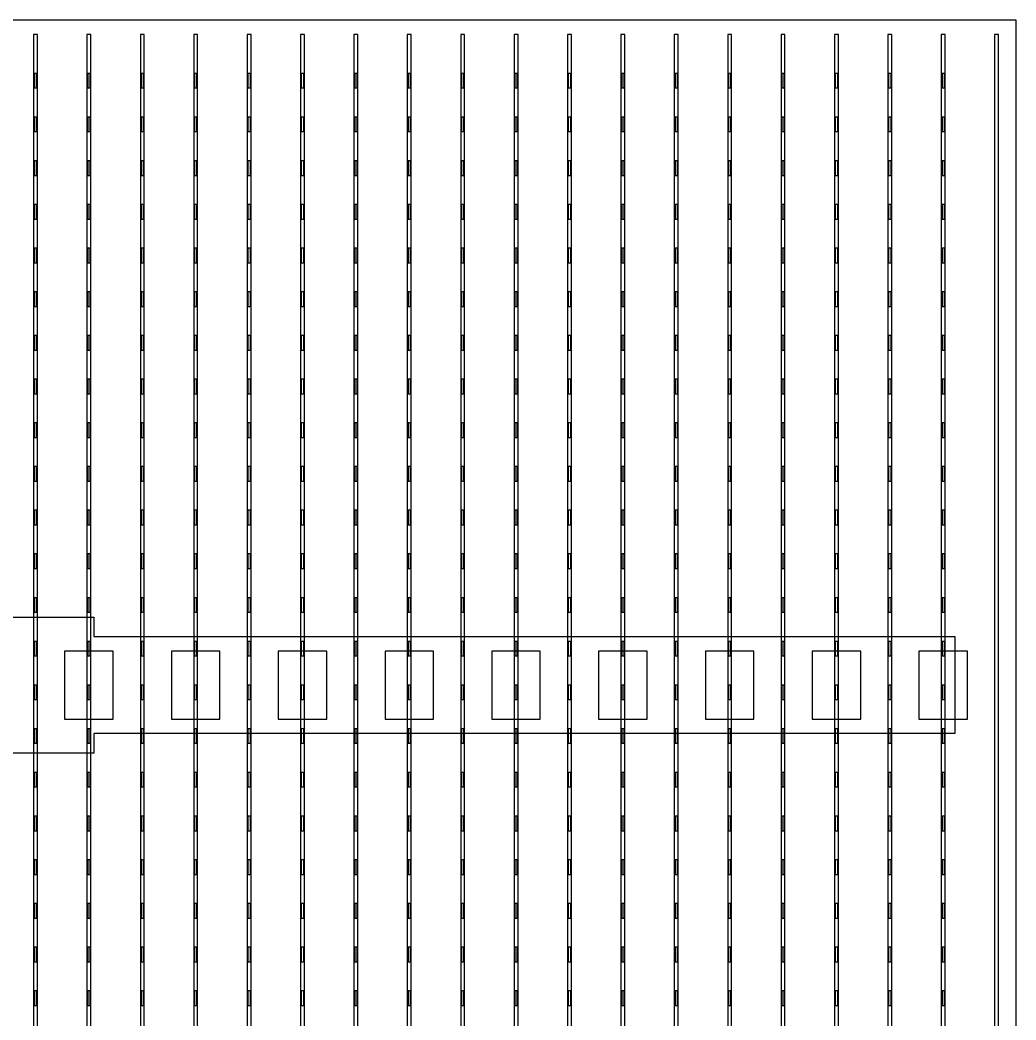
# Model space of a CAD drawing. Header units: millimetres. Extents: x -18 to 142, y -7 to 153.
# Drawn here: x 72.46 to 82.72, y 93.35 to 103.65 of the extents above; entities that cross this region are included whole.
import ezdxf

# ---------------------------------------------------------------- set-up
doc = ezdxf.new("R2010")
doc.units = ezdxf.units.MM
for name, color, linetype in [('BUSBARS', 3, 'Continuous'), ('CONTACT_PADS', 2, 'Continuous'), ('FINGERS', 1, 'Continuous'), ('INSULATION', 2, 'Continuous')]:
    doc.layers.add(name, color=color, linetype=linetype)

msp = doc.modelspace()

# ---------------------------------------------------------------- linework, layer by layer
at = {"layer": 'BUSBARS'}
msp.add_lwpolyline([(82.09, 97.3), (82.09, 96.3), (73.22, 96.3), (73.22, 96.1), (72.02, 96.1), (72.02, 96.3), (63.15, 96.3), (63.15, 97.3), (72.02, 97.3), (72.02, 97.5), (73.22, 97.5), (73.22, 97.3), (82.09, 97.3)], close=True, dxfattribs=at)
at = {"layer": 'CONTACT_PADS'}
for points in [[(72.633, 102.95), (72.633, 103.1), (72.608, 103.1), (72.608, 102.95), (72.633, 102.95)], [(73.183, 102.95), (73.183, 103.1), (73.158, 103.1), (73.158, 102.95), (73.183, 102.95)], [(73.733, 102.95), (73.733, 103.1), (73.708, 103.1), (73.708, 102.95), (73.733, 102.95)], [(74.283, 102.95), (74.283, 103.1), (74.258, 103.1), (74.258, 102.95), (74.283, 102.95)], [(74.833, 102.95), (74.833, 103.1), (74.808, 103.1), (74.808, 102.95), (74.833, 102.95)], [(75.383, 102.95), (75.383, 103.1), (75.358, 103.1), (75.358, 102.95), (75.383, 102.95)], [(75.933, 102.95), (75.933, 103.1), (75.908, 103.1), (75.908, 102.95), (75.933, 102.95)], [(76.483, 102.95), (76.483, 103.1), (76.458, 103.1), (76.458, 102.95), (76.483, 102.95)], [(77.033, 102.95), (77.033, 103.1), (77.008, 103.1), (77.008, 102.95), (77.033, 102.95)], [(77.583, 102.95), (77.583, 103.1), (77.558, 103.1), (77.558, 102.95), (77.583, 102.95)], [(78.133, 102.95), (78.133, 103.1), (78.108, 103.1), (78.108, 102.95), (78.133, 102.95)], [(78.683, 102.95), (78.683, 103.1), (78.658, 103.1), (78.658, 102.95), (78.683, 102.95)], [(79.233, 102.95), (79.233, 103.1), (79.208, 103.1), (79.208, 102.95), (79.233, 102.95)], [(79.783, 102.95), (79.783, 103.1), (79.758, 103.1), (79.758, 102.95), (79.783, 102.95)], [(80.333, 102.95), (80.333, 103.1), (80.308, 103.1), (80.308, 102.95), (80.333, 102.95)], [(80.883, 102.95), (80.883, 103.1), (80.858, 103.1), (80.858, 102.95), (80.883, 102.95)], [(81.433, 102.95), (81.433, 103.1), (81.408, 103.1), (81.408, 102.95), (81.433, 102.95)], [(81.983, 102.95), (81.983, 103.1), (81.958, 103.1), (81.958, 102.95), (81.983, 102.95)], [(72.633, 102.5), (72.633, 102.65), (72.608, 102.65), (72.608, 102.5), (72.633, 102.5)], [(73.183, 102.5), (73.183, 102.65), (73.158, 102.65), (73.158, 102.5), (73.183, 102.5)], [(73.733, 102.5), (73.733, 102.65), (73.708, 102.65), (73.708, 102.5), (73.733, 102.5)], [(74.283, 102.5), (74.283, 102.65), (74.258, 102.65), (74.258, 102.5), (74.283, 102.5)], [(74.833, 102.5), (74.833, 102.65), (74.808, 102.65), (74.808, 102.5), (74.833, 102.5)], [(75.383, 102.5), (75.383, 102.65), (75.358, 102.65), (75.358, 102.5), (75.383, 102.5)], [(75.933, 102.5), (75.933, 102.65), (75.908, 102.65), (75.908, 102.5), (75.933, 102.5)], [(76.483, 102.5), (76.483, 102.65), (76.458, 102.65), (76.458, 102.5), (76.483, 102.5)], [(77.033, 102.5), (77.033, 102.65), (77.008, 102.65), (77.008, 102.5), (77.033, 102.5)], [(77.583, 102.5), (77.583, 102.65), (77.558, 102.65), (77.558, 102.5), (77.583, 102.5)], [(78.133, 102.5), (78.133, 102.65), (78.108, 102.65), (78.108, 102.5), (78.133, 102.5)], [(78.683, 102.5), (78.683, 102.65), (78.658, 102.65), (78.658, 102.5), (78.683, 102.5)], [(79.233, 102.5), (79.233, 102.65), (79.208, 102.65), (79.208, 102.5), (79.233, 102.5)], [(79.783, 102.5), (79.783, 102.65), (79.758, 102.65), (79.758, 102.5), (79.783, 102.5)], [(80.333, 102.5), (80.333, 102.65), (80.308, 102.65), (80.308, 102.5), (80.333, 102.5)], [(80.883, 102.5), (80.883, 102.65), (80.858, 102.65), (80.858, 102.5), (80.883, 102.5)], [(81.433, 102.5), (81.433, 102.65), (81.408, 102.65), (81.408, 102.5), (81.433, 102.5)], [(81.983, 102.5), (81.983, 102.65), (81.958, 102.65), (81.958, 102.5), (81.983, 102.5)], [(72.633, 102.05), (72.633, 102.2), (72.608, 102.2), (72.608, 102.05), (72.633, 102.05)], [(73.183, 102.05), (73.183, 102.2), (73.158, 102.2), (73.158, 102.05), (73.183, 102.05)], [(73.733, 102.05), (73.733, 102.2), (73.708, 102.2), (73.708, 102.05), (73.733, 102.05)], [(74.283, 102.05), (74.283, 102.2), (74.258, 102.2), (74.258, 102.05), (74.283, 102.05)], [(74.833, 102.05), (74.833, 102.2), (74.808, 102.2), (74.808, 102.05), (74.833, 102.05)], [(75.383, 102.05), (75.383, 102.2), (75.358, 102.2), (75.358, 102.05), (75.383, 102.05)], [(75.933, 102.05), (75.933, 102.2), (75.908, 102.2), (75.908, 102.05), (75.933, 102.05)], [(76.483, 102.05), (76.483, 102.2), (76.458, 102.2), (76.458, 102.05), (76.483, 102.05)], [(77.033, 102.05), (77.033, 102.2), (77.008, 102.2), (77.008, 102.05), (77.033, 102.05)], [(77.583, 102.05), (77.583, 102.2), (77.558, 102.2), (77.558, 102.05), (77.583, 102.05)], [(78.133, 102.05), (78.133, 102.2), (78.108, 102.2), (78.108, 102.05), (78.133, 102.05)], [(78.683, 102.05), (78.683, 102.2), (78.658, 102.2), (78.658, 102.05), (78.683, 102.05)], [(79.233, 102.05), (79.233, 102.2), (79.208, 102.2), (79.208, 102.05), (79.233, 102.05)], [(79.783, 102.05), (79.783, 102.2), (79.758, 102.2), (79.758, 102.05), (79.783, 102.05)], [(80.333, 102.05), (80.333, 102.2), (80.308, 102.2), (80.308, 102.05), (80.333, 102.05)], [(80.883, 102.05), (80.883, 102.2), (80.858, 102.2), (80.858, 102.05), (80.883, 102.05)], [(81.433, 102.05), (81.433, 102.2), (81.408, 102.2), (81.408, 102.05), (81.433, 102.05)], [(81.983, 102.05), (81.983, 102.2), (81.958, 102.2), (81.958, 102.05), (81.983, 102.05)], [(72.633, 101.6), (72.633, 101.75), (72.608, 101.75), (72.608, 101.6), (72.633, 101.6)], [(73.183, 101.6), (73.183, 101.75), (73.158, 101.75), (73.158, 101.6), (73.183, 101.6)], [(73.733, 101.6), (73.733, 101.75), (73.708, 101.75), (73.708, 101.6), (73.733, 101.6)], [(74.283, 101.6), (74.283, 101.75), (74.258, 101.75), (74.258, 101.6), (74.283, 101.6)], [(74.833, 101.6), (74.833, 101.75), (74.808, 101.75), (74.808, 101.6), (74.833, 101.6)], [(75.383, 101.6), (75.383, 101.75), (75.358, 101.75), (75.358, 101.6), (75.383, 101.6)], [(75.933, 101.6), (75.933, 101.75), (75.908, 101.75), (75.908, 101.6), (75.933, 101.6)], [(76.483, 101.6), (76.483, 101.75), (76.458, 101.75), (76.458, 101.6), (76.483, 101.6)], [(77.033, 101.6), (77.033, 101.75), (77.008, 101.75), (77.008, 101.6), (77.033, 101.6)], [(77.583, 101.6), (77.583, 101.75), (77.558, 101.75), (77.558, 101.6), (77.583, 101.6)], [(78.133, 101.6), (78.133, 101.75), (78.108, 101.75), (78.108, 101.6), (78.133, 101.6)], [(78.683, 101.6), (78.683, 101.75), (78.658, 101.75), (78.658, 101.6), (78.683, 101.6)], [(79.233, 101.6), (79.233, 101.75), (79.208, 101.75), (79.208, 101.6), (79.233, 101.6)], [(79.783, 101.6), (79.783, 101.75), (79.758, 101.75), (79.758, 101.6), (79.783, 101.6)], [(80.333, 101.6), (80.333, 101.75), (80.308, 101.75), (80.308, 101.6), (80.333, 101.6)], [(80.883, 101.6), (80.883, 101.75), (80.858, 101.75), (80.858, 101.6), (80.883, 101.6)], [(81.433, 101.6), (81.433, 101.75), (81.408, 101.75), (81.408, 101.6), (81.433, 101.6)], [(81.983, 101.6), (81.983, 101.75), (81.958, 101.75), (81.958, 101.6), (81.983, 101.6)], [(72.633, 101.15), (72.633, 101.3), (72.608, 101.3), (72.608, 101.15), (72.633, 101.15)], [(73.183, 101.15), (73.183, 101.3), (73.158, 101.3), (73.158, 101.15), (73.183, 101.15)], [(73.733, 101.15), (73.733, 101.3), (73.708, 101.3), (73.708, 101.15), (73.733, 101.15)], [(74.283, 101.15), (74.283, 101.3), (74.258, 101.3), (74.258, 101.15), (74.283, 101.15)], [(74.833, 101.15), (74.833, 101.3), (74.808, 101.3), (74.808, 101.15), (74.833, 101.15)], [(75.383, 101.15), (75.383, 101.3), (75.358, 101.3), (75.358, 101.15), (75.383, 101.15)], [(75.933, 101.15), (75.933, 101.3), (75.908, 101.3), (75.908, 101.15), (75.933, 101.15)], [(76.483, 101.15), (76.483, 101.3), (76.458, 101.3), (76.458, 101.15), (76.483, 101.15)], [(77.033, 101.15), (77.033, 101.3), (77.008, 101.3), (77.008, 101.15), (77.033, 101.15)], [(77.583, 101.15), (77.583, 101.3), (77.558, 101.3), (77.558, 101.15), (77.583, 101.15)], [(78.133, 101.15), (78.133, 101.3), (78.108, 101.3), (78.108, 101.15), (78.133, 101.15)], [(78.683, 101.15), (78.683, 101.3), (78.658, 101.3), (78.658, 101.15), (78.683, 101.15)], [(79.233, 101.15), (79.233, 101.3), (79.208, 101.3), (79.208, 101.15), (79.233, 101.15)], [(79.783, 101.15), (79.783, 101.3), (79.758, 101.3), (79.758, 101.15), (79.783, 101.15)], [(80.333, 101.15), (80.333, 101.3), (80.308, 101.3), (80.308, 101.15), (80.333, 101.15)], [(80.883, 101.15), (80.883, 101.3), (80.858, 101.3), (80.858, 101.15), (80.883, 101.15)], [(81.433, 101.15), (81.433, 101.3), (81.408, 101.3), (81.408, 101.15), (81.433, 101.15)], [(81.983, 101.15), (81.983, 101.3), (81.958, 101.3), (81.958, 101.15), (81.983, 101.15)], [(72.633, 100.7), (72.633, 100.85), (72.608, 100.85), (72.608, 100.7), (72.633, 100.7)], [(73.183, 100.7), (73.183, 100.85), (73.158, 100.85), (73.158, 100.7), (73.183, 100.7)], [(73.733, 100.7), (73.733, 100.85), (73.708, 100.85), (73.708, 100.7), (73.733, 100.7)], [(74.283, 100.7), (74.283, 100.85), (74.258, 100.85), (74.258, 100.7), (74.283, 100.7)], [(74.833, 100.7), (74.833, 100.85), (74.808, 100.85), (74.808, 100.7), (74.833, 100.7)], [(75.383, 100.7), (75.383, 100.85), (75.358, 100.85), (75.358, 100.7), (75.383, 100.7)], [(75.933, 100.7), (75.933, 100.85), (75.908, 100.85), (75.908, 100.7), (75.933, 100.7)], [(76.483, 100.7), (76.483, 100.85), (76.458, 100.85), (76.458, 100.7), (76.483, 100.7)], [(77.033, 100.7), (77.033, 100.85), (77.008, 100.85), (77.008, 100.7), (77.033, 100.7)], [(77.583, 100.7), (77.583, 100.85), (77.558, 100.85), (77.558, 100.7), (77.583, 100.7)], [(78.133, 100.7), (78.133, 100.85), (78.108, 100.85), (78.108, 100.7), (78.133, 100.7)], [(78.683, 100.7), (78.683, 100.85), (78.658, 100.85), (78.658, 100.7), (78.683, 100.7)], [(79.233, 100.7), (79.233, 100.85), (79.208, 100.85), (79.208, 100.7), (79.233, 100.7)], [(79.783, 100.7), (79.783, 100.85), (79.758, 100.85), (79.758, 100.7), (79.783, 100.7)], [(80.333, 100.7), (80.333, 100.85), (80.308, 100.85), (80.308, 100.7), (80.333, 100.7)], [(80.883, 100.7), (80.883, 100.85), (80.858, 100.85), (80.858, 100.7), (80.883, 100.7)], [(81.433, 100.7), (81.433, 100.85), (81.408, 100.85), (81.408, 100.7), (81.433, 100.7)], [(81.983, 100.7), (81.983, 100.85), (81.958, 100.85), (81.958, 100.7), (81.983, 100.7)], [(72.633, 100.25), (72.633, 100.4), (72.608, 100.4), (72.608, 100.25), (72.633, 100.25)], [(73.183, 100.25), (73.183, 100.4), (73.158, 100.4), (73.158, 100.25), (73.183, 100.25)], [(73.733, 100.25), (73.733, 100.4), (73.708, 100.4), (73.708, 100.25), (73.733, 100.25)], [(74.283, 100.25), (74.283, 100.4), (74.258, 100.4), (74.258, 100.25), (74.283, 100.25)], [(74.833, 100.25), (74.833, 100.4), (74.808, 100.4), (74.808, 100.25), (74.833, 100.25)], [(75.383, 100.25), (75.383, 100.4), (75.358, 100.4), (75.358, 100.25), (75.383, 100.25)], [(75.933, 100.25), (75.933, 100.4), (75.908, 100.4), (75.908, 100.25), (75.933, 100.25)], [(76.483, 100.25), (76.483, 100.4), (76.458, 100.4), (76.458, 100.25), (76.483, 100.25)], [(77.033, 100.25), (77.033, 100.4), (77.008, 100.4), (77.008, 100.25), (77.033, 100.25)], [(77.583, 100.25), (77.583, 100.4), (77.558, 100.4), (77.558, 100.25), (77.583, 100.25)], [(78.133, 100.25), (78.133, 100.4), (78.108, 100.4), (78.108, 100.25), (78.133, 100.25)], [(78.683, 100.25), (78.683, 100.4), (78.658, 100.4), (78.658, 100.25), (78.683, 100.25)], [(79.233, 100.25), (79.233, 100.4), (79.208, 100.4), (79.208, 100.25), (79.233, 100.25)], [(79.783, 100.25), (79.783, 100.4), (79.758, 100.4), (79.758, 100.25), (79.783, 100.25)], [(80.333, 100.25), (80.333, 100.4), (80.308, 100.4), (80.308, 100.25), (80.333, 100.25)], [(80.883, 100.25), (80.883, 100.4), (80.858, 100.4), (80.858, 100.25), (80.883, 100.25)], [(81.433, 100.25), (81.433, 100.4), (81.408, 100.4), (81.408, 100.25), (81.433, 100.25)], [(81.983, 100.25), (81.983, 100.4), (81.958, 100.4), (81.958, 100.25), (81.983, 100.25)], [(72.633, 99.8), (72.633, 99.95), (72.608, 99.95), (72.608, 99.8), (72.633, 99.8)], [(73.183, 99.8), (73.183, 99.95), (73.158, 99.95), (73.158, 99.8), (73.183, 99.8)], [(73.733, 99.8), (73.733, 99.95), (73.708, 99.95), (73.708, 99.8), (73.733, 99.8)], [(74.283, 99.8), (74.283, 99.95), (74.258, 99.95), (74.258, 99.8), (74.283, 99.8)], [(74.833, 99.8), (74.833, 99.95), (74.808, 99.95), (74.808, 99.8), (74.833, 99.8)], [(75.383, 99.8), (75.383, 99.95), (75.358, 99.95), (75.358, 99.8), (75.383, 99.8)], [(75.933, 99.8), (75.933, 99.95), (75.908, 99.95), (75.908, 99.8), (75.933, 99.8)], [(76.483, 99.8), (76.483, 99.95), (76.458, 99.95), (76.458, 99.8), (76.483, 99.8)], [(77.033, 99.8), (77.033, 99.95), (77.008, 99.95), (77.008, 99.8), (77.033, 99.8)], [(77.583, 99.8), (77.583, 99.95), (77.558, 99.95), (77.558, 99.8), (77.583, 99.8)], [(78.133, 99.8), (78.133, 99.95), (78.108, 99.95), (78.108, 99.8), (78.133, 99.8)], [(78.683, 99.8), (78.683, 99.95), (78.658, 99.95), (78.658, 99.8), (78.683, 99.8)], [(79.233, 99.8), (79.233, 99.95), (79.208, 99.95), (79.208, 99.8), (79.233, 99.8)], [(79.783, 99.8), (79.783, 99.95), (79.758, 99.95), (79.758, 99.8), (79.783, 99.8)], [(80.333, 99.8), (80.333, 99.95), (80.308, 99.95), (80.308, 99.8), (80.333, 99.8)], [(80.883, 99.8), (80.883, 99.95), (80.858, 99.95), (80.858, 99.8), (80.883, 99.8)], [(81.433, 99.8), (81.433, 99.95), (81.408, 99.95), (81.408, 99.8), (81.433, 99.8)], [(81.983, 99.8), (81.983, 99.95), (81.958, 99.95), (81.958, 99.8), (81.983, 99.8)], [(72.633, 99.35), (72.633, 99.5), (72.608, 99.5), (72.608, 99.35), (72.633, 99.35)], [(73.183, 99.35), (73.183, 99.5), (73.158, 99.5), (73.158, 99.35), (73.183, 99.35)], [(73.733, 99.35), (73.733, 99.5), (73.708, 99.5), (73.708, 99.35), (73.733, 99.35)], [(74.283, 99.35), (74.283, 99.5), (74.258, 99.5), (74.258, 99.35), (74.283, 99.35)], [(74.833, 99.35), (74.833, 99.5), (74.808, 99.5), (74.808, 99.35), (74.833, 99.35)], [(75.383, 99.35), (75.383, 99.5), (75.358, 99.5), (75.358, 99.35), (75.383, 99.35)], [(75.933, 99.35), (75.933, 99.5), (75.908, 99.5), (75.908, 99.35), (75.933, 99.35)], [(76.483, 99.35), (76.483, 99.5), (76.458, 99.5), (76.458, 99.35), (76.483, 99.35)], [(77.033, 99.35), (77.033, 99.5), (77.008, 99.5), (77.008, 99.35), (77.033, 99.35)], [(77.583, 99.35), (77.583, 99.5), (77.558, 99.5), (77.558, 99.35), (77.583, 99.35)], [(78.133, 99.35), (78.133, 99.5), (78.108, 99.5), (78.108, 99.35), (78.133, 99.35)], [(78.683, 99.35), (78.683, 99.5), (78.658, 99.5), (78.658, 99.35), (78.683, 99.35)], [(79.233, 99.35), (79.233, 99.5), (79.208, 99.5), (79.208, 99.35), (79.233, 99.35)], [(79.783, 99.35), (79.783, 99.5), (79.758, 99.5), (79.758, 99.35), (79.783, 99.35)], [(80.333, 99.35), (80.333, 99.5), (80.308, 99.5), (80.308, 99.35), (80.333, 99.35)], [(80.883, 99.35), (80.883, 99.5), (80.858, 99.5), (80.858, 99.35), (80.883, 99.35)], [(81.433, 99.35), (81.433, 99.5), (81.408, 99.5), (81.408, 99.35), (81.433, 99.35)], [(81.983, 99.35), (81.983, 99.5), (81.958, 99.5), (81.958, 99.35), (81.983, 99.35)], [(72.633, 98.9), (72.633, 99.05), (72.608, 99.05), (72.608, 98.9), (72.633, 98.9)], [(73.183, 98.9), (73.183, 99.05), (73.158, 99.05), (73.158, 98.9), (73.183, 98.9)], [(73.733, 98.9), (73.733, 99.05), (73.708, 99.05), (73.708, 98.9), (73.733, 98.9)], [(74.283, 98.9), (74.283, 99.05), (74.258, 99.05), (74.258, 98.9), (74.283, 98.9)], [(74.833, 98.9), (74.833, 99.05), (74.808, 99.05), (74.808, 98.9), (74.833, 98.9)], [(75.383, 98.9), (75.383, 99.05), (75.358, 99.05), (75.358, 98.9), (75.383, 98.9)], [(75.933, 98.9), (75.933, 99.05), (75.908, 99.05), (75.908, 98.9), (75.933, 98.9)], [(76.483, 98.9), (76.483, 99.05), (76.458, 99.05), (76.458, 98.9), (76.483, 98.9)], [(77.033, 98.9), (77.033, 99.05), (77.008, 99.05), (77.008, 98.9), (77.033, 98.9)], [(77.583, 98.9), (77.583, 99.05), (77.558, 99.05), (77.558, 98.9), (77.583, 98.9)], [(78.133, 98.9), (78.133, 99.05), (78.108, 99.05), (78.108, 98.9), (78.133, 98.9)], [(78.683, 98.9), (78.683, 99.05), (78.658, 99.05), (78.658, 98.9), (78.683, 98.9)], [(79.233, 98.9), (79.233, 99.05), (79.208, 99.05), (79.208, 98.9), (79.233, 98.9)], [(79.783, 98.9), (79.783, 99.05), (79.758, 99.05), (79.758, 98.9), (79.783, 98.9)], [(80.333, 98.9), (80.333, 99.05), (80.308, 99.05), (80.308, 98.9), (80.333, 98.9)], [(80.883, 98.9), (80.883, 99.05), (80.858, 99.05), (80.858, 98.9), (80.883, 98.9)], [(81.433, 98.9), (81.433, 99.05), (81.408, 99.05), (81.408, 98.9), (81.433, 98.9)], [(81.983, 98.9), (81.983, 99.05), (81.958, 99.05), (81.958, 98.9), (81.983, 98.9)], [(72.633, 98.45), (72.633, 98.6), (72.608, 98.6), (72.608, 98.45), (72.633, 98.45)], [(73.183, 98.45), (73.183, 98.6), (73.158, 98.6), (73.158, 98.45), (73.183, 98.45)], [(73.733, 98.45), (73.733, 98.6), (73.708, 98.6), (73.708, 98.45), (73.733, 98.45)], [(74.283, 98.45), (74.283, 98.6), (74.258, 98.6), (74.258, 98.45), (74.283, 98.45)], [(74.833, 98.45), (74.833, 98.6), (74.808, 98.6), (74.808, 98.45), (74.833, 98.45)], [(75.383, 98.45), (75.383, 98.6), (75.358, 98.6), (75.358, 98.45), (75.383, 98.45)], [(75.933, 98.45), (75.933, 98.6), (75.908, 98.6), (75.908, 98.45), (75.933, 98.45)], [(76.483, 98.45), (76.483, 98.6), (76.458, 98.6), (76.458, 98.45), (76.483, 98.45)], [(77.033, 98.45), (77.033, 98.6), (77.008, 98.6), (77.008, 98.45), (77.033, 98.45)], [(77.583, 98.45), (77.583, 98.6), (77.558, 98.6), (77.558, 98.45), (77.583, 98.45)], [(78.133, 98.45), (78.133, 98.6), (78.108, 98.6), (78.108, 98.45), (78.133, 98.45)], [(78.683, 98.45), (78.683, 98.6), (78.658, 98.6), (78.658, 98.45), (78.683, 98.45)], [(79.233, 98.45), (79.233, 98.6), (79.208, 98.6), (79.208, 98.45), (79.233, 98.45)], [(79.783, 98.45), (79.783, 98.6), (79.758, 98.6), (79.758, 98.45), (79.783, 98.45)], [(80.333, 98.45), (80.333, 98.6), (80.308, 98.6), (80.308, 98.45), (80.333, 98.45)], [(80.883, 98.45), (80.883, 98.6), (80.858, 98.6), (80.858, 98.45), (80.883, 98.45)], [(81.433, 98.45), (81.433, 98.6), (81.408, 98.6), (81.408, 98.45), (81.433, 98.45)], [(81.983, 98.45), (81.983, 98.6), (81.958, 98.6), (81.958, 98.45), (81.983, 98.45)], [(72.633, 98), (72.633, 98.15), (72.608, 98.15), (72.608, 98), (72.633, 98)], [(73.183, 98), (73.183, 98.15), (73.158, 98.15), (73.158, 98), (73.183, 98)], [(73.733, 98), (73.733, 98.15), (73.708, 98.15), (73.708, 98), (73.733, 98)], [(74.283, 98), (74.283, 98.15), (74.258, 98.15), (74.258, 98), (74.283, 98)], [(74.833, 98), (74.833, 98.15), (74.808, 98.15), (74.808, 98), (74.833, 98)], [(75.383, 98), (75.383, 98.15), (75.358, 98.15), (75.358, 98), (75.383, 98)], [(75.933, 98), (75.933, 98.15), (75.908, 98.15), (75.908, 98), (75.933, 98)], [(76.483, 98), (76.483, 98.15), (76.458, 98.15), (76.458, 98), (76.483, 98)], [(77.033, 98), (77.033, 98.15), (77.008, 98.15), (77.008, 98), (77.033, 98)], [(77.583, 98), (77.583, 98.15), (77.558, 98.15), (77.558, 98), (77.583, 98)], [(78.133, 98), (78.133, 98.15), (78.108, 98.15), (78.108, 98), (78.133, 98)], [(78.683, 98), (78.683, 98.15), (78.658, 98.15), (78.658, 98), (78.683, 98)], [(79.233, 98), (79.233, 98.15), (79.208, 98.15), (79.208, 98), (79.233, 98)], [(79.783, 98), (79.783, 98.15), (79.758, 98.15), (79.758, 98), (79.783, 98)], [(80.333, 98), (80.333, 98.15), (80.308, 98.15), (80.308, 98), (80.333, 98)], [(80.883, 98), (80.883, 98.15), (80.858, 98.15), (80.858, 98), (80.883, 98)], [(81.433, 98), (81.433, 98.15), (81.408, 98.15), (81.408, 98), (81.433, 98)], [(81.983, 98), (81.983, 98.15), (81.958, 98.15), (81.958, 98), (81.983, 98)], [(72.633, 97.55), (72.633, 97.7), (72.608, 97.7), (72.608, 97.55), (72.633, 97.55)], [(73.183, 97.55), (73.183, 97.7), (73.158, 97.7), (73.158, 97.55), (73.183, 97.55)], [(73.733, 97.55), (73.733, 97.7), (73.708, 97.7), (73.708, 97.55), (73.733, 97.55)], [(74.283, 97.55), (74.283, 97.7), (74.258, 97.7), (74.258, 97.55), (74.283, 97.55)], [(74.833, 97.55), (74.833, 97.7), (74.808, 97.7), (74.808, 97.55), (74.833, 97.55)], [(75.383, 97.55), (75.383, 97.7), (75.358, 97.7), (75.358, 97.55), (75.383, 97.55)], [(75.933, 97.55), (75.933, 97.7), (75.908, 97.7), (75.908, 97.55), (75.933, 97.55)], [(76.483, 97.55), (76.483, 97.7), (76.458, 97.7), (76.458, 97.55), (76.483, 97.55)], [(77.033, 97.55), (77.033, 97.7), (77.008, 97.7), (77.008, 97.55), (77.033, 97.55)], [(77.583, 97.55), (77.583, 97.7), (77.558, 97.7), (77.558, 97.55), (77.583, 97.55)], [(78.133, 97.55), (78.133, 97.7), (78.108, 97.7), (78.108, 97.55), (78.133, 97.55)], [(78.683, 97.55), (78.683, 97.7), (78.658, 97.7), (78.658, 97.55), (78.683, 97.55)], [(79.233, 97.55), (79.233, 97.7), (79.208, 97.7), (79.208, 97.55), (79.233, 97.55)], [(79.783, 97.55), (79.783, 97.7), (79.758, 97.7), (79.758, 97.55), (79.783, 97.55)], [(80.333, 97.55), (80.333, 97.7), (80.308, 97.7), (80.308, 97.55), (80.333, 97.55)], [(80.883, 97.55), (80.883, 97.7), (80.858, 97.7), (80.858, 97.55), (80.883, 97.55)], [(81.433, 97.55), (81.433, 97.7), (81.408, 97.7), (81.408, 97.55), (81.433, 97.55)], [(81.983, 97.55), (81.983, 97.7), (81.958, 97.7), (81.958, 97.55), (81.983, 97.55)], [(72.633, 97.1), (72.633, 97.25), (72.608, 97.25), (72.608, 97.1), (72.633, 97.1)], [(73.183, 97.1), (73.183, 97.25), (73.158, 97.25), (73.158, 97.1), (73.183, 97.1)], [(73.733, 97.1), (73.733, 97.25), (73.708, 97.25), (73.708, 97.1), (73.733, 97.1)], [(74.283, 97.1), (74.283, 97.25), (74.258, 97.25), (74.258, 97.1), (74.283, 97.1)], [(74.833, 97.1), (74.833, 97.25), (74.808, 97.25), (74.808, 97.1), (74.833, 97.1)], [(75.383, 97.1), (75.383, 97.25), (75.358, 97.25), (75.358, 97.1), (75.383, 97.1)], [(75.933, 97.1), (75.933, 97.25), (75.908, 97.25), (75.908, 97.1), (75.933, 97.1)], [(76.483, 97.1), (76.483, 97.25), (76.458, 97.25), (76.458, 97.1), (76.483, 97.1)], [(77.033, 97.1), (77.033, 97.25), (77.008, 97.25), (77.008, 97.1), (77.033, 97.1)], [(77.583, 97.1), (77.583, 97.25), (77.558, 97.25), (77.558, 97.1), (77.583, 97.1)], [(78.133, 97.1), (78.133, 97.25), (78.108, 97.25), (78.108, 97.1), (78.133, 97.1)], [(78.683, 97.1), (78.683, 97.25), (78.658, 97.25), (78.658, 97.1), (78.683, 97.1)], [(79.233, 97.1), (79.233, 97.25), (79.208, 97.25), (79.208, 97.1), (79.233, 97.1)], [(79.783, 97.1), (79.783, 97.25), (79.758, 97.25), (79.758, 97.1), (79.783, 97.1)], [(80.333, 97.1), (80.333, 97.25), (80.308, 97.25), (80.308, 97.1), (80.333, 97.1)], [(80.883, 97.1), (80.883, 97.25), (80.858, 97.25), (80.858, 97.1), (80.883, 97.1)], [(81.433, 97.1), (81.433, 97.25), (81.408, 97.25), (81.408, 97.1), (81.433, 97.1)], [(81.983, 97.1), (81.983, 97.25), (81.958, 97.25), (81.958, 97.1), (81.983, 97.1)], [(72.633, 96.65), (72.633, 96.8), (72.608, 96.8), (72.608, 96.65), (72.633, 96.65)], [(73.183, 96.65), (73.183, 96.8), (73.158, 96.8), (73.158, 96.65), (73.183, 96.65)], [(73.733, 96.65), (73.733, 96.8), (73.708, 96.8), (73.708, 96.65), (73.733, 96.65)], [(74.283, 96.65), (74.283, 96.8), (74.258, 96.8), (74.258, 96.65), (74.283, 96.65)], [(74.833, 96.65), (74.833, 96.8), (74.808, 96.8), (74.808, 96.65), (74.833, 96.65)], [(75.383, 96.65), (75.383, 96.8), (75.358, 96.8), (75.358, 96.65), (75.383, 96.65)], [(75.933, 96.65), (75.933, 96.8), (75.908, 96.8), (75.908, 96.65), (75.933, 96.65)], [(76.483, 96.65), (76.483, 96.8), (76.458, 96.8), (76.458, 96.65), (76.483, 96.65)], [(77.033, 96.65), (77.033, 96.8), (77.008, 96.8), (77.008, 96.65), (77.033, 96.65)], [(77.583, 96.65), (77.583, 96.8), (77.558, 96.8), (77.558, 96.65), (77.583, 96.65)], [(78.133, 96.65), (78.133, 96.8), (78.108, 96.8), (78.108, 96.65), (78.133, 96.65)], [(78.683, 96.65), (78.683, 96.8), (78.658, 96.8), (78.658, 96.65), (78.683, 96.65)], [(79.233, 96.65), (79.233, 96.8), (79.208, 96.8), (79.208, 96.65), (79.233, 96.65)], [(79.783, 96.65), (79.783, 96.8), (79.758, 96.8), (79.758, 96.65), (79.783, 96.65)], [(80.333, 96.65), (80.333, 96.8), (80.308, 96.8), (80.308, 96.65), (80.333, 96.65)], [(80.883, 96.65), (80.883, 96.8), (80.858, 96.8), (80.858, 96.65), (80.883, 96.65)], [(81.433, 96.65), (81.433, 96.8), (81.408, 96.8), (81.408, 96.65), (81.433, 96.65)], [(81.983, 96.65), (81.983, 96.8), (81.958, 96.8), (81.958, 96.65), (81.983, 96.65)], [(72.633, 96.2), (72.633, 96.35), (72.608, 96.35), (72.608, 96.2), (72.633, 96.2)], [(73.183, 96.2), (73.183, 96.35), (73.158, 96.35), (73.158, 96.2), (73.183, 96.2)], [(73.733, 96.2), (73.733, 96.35), (73.708, 96.35), (73.708, 96.2), (73.733, 96.2)], [(74.283, 96.2), (74.283, 96.35), (74.258, 96.35), (74.258, 96.2), (74.283, 96.2)], [(74.833, 96.2), (74.833, 96.35), (74.808, 96.35), (74.808, 96.2), (74.833, 96.2)], [(75.383, 96.2), (75.383, 96.35), (75.358, 96.35), (75.358, 96.2), (75.383, 96.2)], [(75.933, 96.2), (75.933, 96.35), (75.908, 96.35), (75.908, 96.2), (75.933, 96.2)], [(76.483, 96.2), (76.483, 96.35), (76.458, 96.35), (76.458, 96.2), (76.483, 96.2)], [(77.033, 96.2), (77.033, 96.35), (77.008, 96.35), (77.008, 96.2), (77.033, 96.2)], [(77.583, 96.2), (77.583, 96.35), (77.558, 96.35), (77.558, 96.2), (77.583, 96.2)], [(78.133, 96.2), (78.133, 96.35), (78.108, 96.35), (78.108, 96.2), (78.133, 96.2)], [(78.683, 96.2), (78.683, 96.35), (78.658, 96.35), (78.658, 96.2), (78.683, 96.2)], [(79.233, 96.2), (79.233, 96.35), (79.208, 96.35), (79.208, 96.2), (79.233, 96.2)], [(79.783, 96.2), (79.783, 96.35), (79.758, 96.35), (79.758, 96.2), (79.783, 96.2)], [(80.333, 96.2), (80.333, 96.35), (80.308, 96.35), (80.308, 96.2), (80.333, 96.2)], [(80.883, 96.2), (80.883, 96.35), (80.858, 96.35), (80.858, 96.2), (80.883, 96.2)], [(81.433, 96.2), (81.433, 96.35), (81.408, 96.35), (81.408, 96.2), (81.433, 96.2)], [(81.983, 96.2), (81.983, 96.35), (81.958, 96.35), (81.958, 96.2), (81.983, 96.2)], [(72.633, 95.75), (72.633, 95.9), (72.608, 95.9), (72.608, 95.75), (72.633, 95.75)], [(73.183, 95.75), (73.183, 95.9), (73.158, 95.9), (73.158, 95.75), (73.183, 95.75)], [(73.733, 95.75), (73.733, 95.9), (73.708, 95.9), (73.708, 95.75), (73.733, 95.75)], [(74.283, 95.75), (74.283, 95.9), (74.258, 95.9), (74.258, 95.75), (74.283, 95.75)], [(74.833, 95.75), (74.833, 95.9), (74.808, 95.9), (74.808, 95.75), (74.833, 95.75)], [(75.383, 95.75), (75.383, 95.9), (75.358, 95.9), (75.358, 95.75), (75.383, 95.75)], [(75.933, 95.75), (75.933, 95.9), (75.908, 95.9), (75.908, 95.75), (75.933, 95.75)], [(76.483, 95.75), (76.483, 95.9), (76.458, 95.9), (76.458, 95.75), (76.483, 95.75)], [(77.033, 95.75), (77.033, 95.9), (77.008, 95.9), (77.008, 95.75), (77.033, 95.75)], [(77.583, 95.75), (77.583, 95.9), (77.558, 95.9), (77.558, 95.75), (77.583, 95.75)], [(78.133, 95.75), (78.133, 95.9), (78.108, 95.9), (78.108, 95.75), (78.133, 95.75)], [(78.683, 95.75), (78.683, 95.9), (78.658, 95.9), (78.658, 95.75), (78.683, 95.75)], [(79.233, 95.75), (79.233, 95.9), (79.208, 95.9), (79.208, 95.75), (79.233, 95.75)], [(79.783, 95.75), (79.783, 95.9), (79.758, 95.9), (79.758, 95.75), (79.783, 95.75)], [(80.333, 95.75), (80.333, 95.9), (80.308, 95.9), (80.308, 95.75), (80.333, 95.75)], [(80.883, 95.75), (80.883, 95.9), (80.858, 95.9), (80.858, 95.75), (80.883, 95.75)], [(81.433, 95.75), (81.433, 95.9), (81.408, 95.9), (81.408, 95.75), (81.433, 95.75)], [(81.983, 95.75), (81.983, 95.9), (81.958, 95.9), (81.958, 95.75), (81.983, 95.75)], [(72.633, 95.3), (72.633, 95.45), (72.608, 95.45), (72.608, 95.3), (72.633, 95.3)], [(73.183, 95.3), (73.183, 95.45), (73.158, 95.45), (73.158, 95.3), (73.183, 95.3)], [(73.733, 95.3), (73.733, 95.45), (73.708, 95.45), (73.708, 95.3), (73.733, 95.3)], [(74.283, 95.3), (74.283, 95.45), (74.258, 95.45), (74.258, 95.3), (74.283, 95.3)], [(74.833, 95.3), (74.833, 95.45), (74.808, 95.45), (74.808, 95.3), (74.833, 95.3)], [(75.383, 95.3), (75.383, 95.45), (75.358, 95.45), (75.358, 95.3), (75.383, 95.3)], [(75.933, 95.3), (75.933, 95.45), (75.908, 95.45), (75.908, 95.3), (75.933, 95.3)], [(76.483, 95.3), (76.483, 95.45), (76.458, 95.45), (76.458, 95.3), (76.483, 95.3)], [(77.033, 95.3), (77.033, 95.45), (77.008, 95.45), (77.008, 95.3), (77.033, 95.3)], [(77.583, 95.3), (77.583, 95.45), (77.558, 95.45), (77.558, 95.3), (77.583, 95.3)], [(78.133, 95.3), (78.133, 95.45), (78.108, 95.45), (78.108, 95.3), (78.133, 95.3)], [(78.683, 95.3), (78.683, 95.45), (78.658, 95.45), (78.658, 95.3), (78.683, 95.3)], [(79.233, 95.3), (79.233, 95.45), (79.208, 95.45), (79.208, 95.3), (79.233, 95.3)], [(79.783, 95.3), (79.783, 95.45), (79.758, 95.45), (79.758, 95.3), (79.783, 95.3)], [(80.333, 95.3), (80.333, 95.45), (80.308, 95.45), (80.308, 95.3), (80.333, 95.3)], [(80.883, 95.3), (80.883, 95.45), (80.858, 95.45), (80.858, 95.3), (80.883, 95.3)], [(81.433, 95.3), (81.433, 95.45), (81.408, 95.45), (81.408, 95.3), (81.433, 95.3)], [(81.983, 95.3), (81.983, 95.45), (81.958, 95.45), (81.958, 95.3), (81.983, 95.3)], [(72.633, 94.85), (72.633, 95), (72.608, 95), (72.608, 94.85), (72.633, 94.85)], [(73.183, 94.85), (73.183, 95), (73.158, 95), (73.158, 94.85), (73.183, 94.85)], [(73.733, 94.85), (73.733, 95), (73.708, 95), (73.708, 94.85), (73.733, 94.85)], [(74.283, 94.85), (74.283, 95), (74.258, 95), (74.258, 94.85), (74.283, 94.85)], [(74.833, 94.85), (74.833, 95), (74.808, 95), (74.808, 94.85), (74.833, 94.85)], [(75.383, 94.85), (75.383, 95), (75.358, 95), (75.358, 94.85), (75.383, 94.85)], [(75.933, 94.85), (75.933, 95), (75.908, 95), (75.908, 94.85), (75.933, 94.85)], [(76.483, 94.85), (76.483, 95), (76.458, 95), (76.458, 94.85), (76.483, 94.85)], [(77.033, 94.85), (77.033, 95), (77.008, 95), (77.008, 94.85), (77.033, 94.85)], [(77.583, 94.85), (77.583, 95), (77.558, 95), (77.558, 94.85), (77.583, 94.85)], [(78.133, 94.85), (78.133, 95), (78.108, 95), (78.108, 94.85), (78.133, 94.85)], [(78.683, 94.85), (78.683, 95), (78.658, 95), (78.658, 94.85), (78.683, 94.85)], [(79.233, 94.85), (79.233, 95), (79.208, 95), (79.208, 94.85), (79.233, 94.85)], [(79.783, 94.85), (79.783, 95), (79.758, 95), (79.758, 94.85), (79.783, 94.85)], [(80.333, 94.85), (80.333, 95), (80.308, 95), (80.308, 94.85), (80.333, 94.85)], [(80.883, 94.85), (80.883, 95), (80.858, 95), (80.858, 94.85), (80.883, 94.85)], [(81.433, 94.85), (81.433, 95), (81.408, 95), (81.408, 94.85), (81.433, 94.85)], [(81.983, 94.85), (81.983, 95), (81.958, 95), (81.958, 94.85), (81.983, 94.85)], [(72.633, 94.4), (72.633, 94.55), (72.608, 94.55), (72.608, 94.4), (72.633, 94.4)], [(73.183, 94.4), (73.183, 94.55), (73.158, 94.55), (73.158, 94.4), (73.183, 94.4)], [(73.733, 94.4), (73.733, 94.55), (73.708, 94.55), (73.708, 94.4), (73.733, 94.4)], [(74.283, 94.4), (74.283, 94.55), (74.258, 94.55), (74.258, 94.4), (74.283, 94.4)], [(74.833, 94.4), (74.833, 94.55), (74.808, 94.55), (74.808, 94.4), (74.833, 94.4)], [(75.383, 94.4), (75.383, 94.55), (75.358, 94.55), (75.358, 94.4), (75.383, 94.4)], [(75.933, 94.4), (75.933, 94.55), (75.908, 94.55), (75.908, 94.4), (75.933, 94.4)], [(76.483, 94.4), (76.483, 94.55), (76.458, 94.55), (76.458, 94.4), (76.483, 94.4)], [(77.033, 94.4), (77.033, 94.55), (77.008, 94.55), (77.008, 94.4), (77.033, 94.4)], [(77.583, 94.4), (77.583, 94.55), (77.558, 94.55), (77.558, 94.4), (77.583, 94.4)], [(78.133, 94.4), (78.133, 94.55), (78.108, 94.55), (78.108, 94.4), (78.133, 94.4)], [(78.683, 94.4), (78.683, 94.55), (78.658, 94.55), (78.658, 94.4), (78.683, 94.4)], [(79.233, 94.4), (79.233, 94.55), (79.208, 94.55), (79.208, 94.4), (79.233, 94.4)], [(79.783, 94.4), (79.783, 94.55), (79.758, 94.55), (79.758, 94.4), (79.783, 94.4)], [(80.333, 94.4), (80.333, 94.55), (80.308, 94.55), (80.308, 94.4), (80.333, 94.4)], [(80.883, 94.4), (80.883, 94.55), (80.858, 94.55), (80.858, 94.4), (80.883, 94.4)], [(81.433, 94.4), (81.433, 94.55), (81.408, 94.55), (81.408, 94.4), (81.433, 94.4)], [(81.983, 94.4), (81.983, 94.55), (81.958, 94.55), (81.958, 94.4), (81.983, 94.4)], [(72.633, 93.95), (72.633, 94.1), (72.608, 94.1), (72.608, 93.95), (72.633, 93.95)], [(73.183, 93.95), (73.183, 94.1), (73.158, 94.1), (73.158, 93.95), (73.183, 93.95)], [(73.733, 93.95), (73.733, 94.1), (73.708, 94.1), (73.708, 93.95), (73.733, 93.95)], [(74.283, 93.95), (74.283, 94.1), (74.258, 94.1), (74.258, 93.95), (74.283, 93.95)], [(74.833, 93.95), (74.833, 94.1), (74.808, 94.1), (74.808, 93.95), (74.833, 93.95)], [(75.383, 93.95), (75.383, 94.1), (75.358, 94.1), (75.358, 93.95), (75.383, 93.95)], [(75.933, 93.95), (75.933, 94.1), (75.908, 94.1), (75.908, 93.95), (75.933, 93.95)], [(76.483, 93.95), (76.483, 94.1), (76.458, 94.1), (76.458, 93.95), (76.483, 93.95)], [(77.033, 93.95), (77.033, 94.1), (77.008, 94.1), (77.008, 93.95), (77.033, 93.95)], [(77.583, 93.95), (77.583, 94.1), (77.558, 94.1), (77.558, 93.95), (77.583, 93.95)], [(78.133, 93.95), (78.133, 94.1), (78.108, 94.1), (78.108, 93.95), (78.133, 93.95)], [(78.683, 93.95), (78.683, 94.1), (78.658, 94.1), (78.658, 93.95), (78.683, 93.95)], [(79.233, 93.95), (79.233, 94.1), (79.208, 94.1), (79.208, 93.95), (79.233, 93.95)], [(79.783, 93.95), (79.783, 94.1), (79.758, 94.1), (79.758, 93.95), (79.783, 93.95)], [(80.333, 93.95), (80.333, 94.1), (80.308, 94.1), (80.308, 93.95), (80.333, 93.95)], [(80.883, 93.95), (80.883, 94.1), (80.858, 94.1), (80.858, 93.95), (80.883, 93.95)], [(81.433, 93.95), (81.433, 94.1), (81.408, 94.1), (81.408, 93.95), (81.433, 93.95)], [(81.983, 93.95), (81.983, 94.1), (81.958, 94.1), (81.958, 93.95), (81.983, 93.95)], [(72.633, 93.5), (72.633, 93.65), (72.608, 93.65), (72.608, 93.5), (72.633, 93.5)], [(73.183, 93.5), (73.183, 93.65), (73.158, 93.65), (73.158, 93.5), (73.183, 93.5)], [(73.733, 93.5), (73.733, 93.65), (73.708, 93.65), (73.708, 93.5), (73.733, 93.5)], [(74.283, 93.5), (74.283, 93.65), (74.258, 93.65), (74.258, 93.5), (74.283, 93.5)], [(74.833, 93.5), (74.833, 93.65), (74.808, 93.65), (74.808, 93.5), (74.833, 93.5)], [(75.383, 93.5), (75.383, 93.65), (75.358, 93.65), (75.358, 93.5), (75.383, 93.5)], [(75.933, 93.5), (75.933, 93.65), (75.908, 93.65), (75.908, 93.5), (75.933, 93.5)], [(76.483, 93.5), (76.483, 93.65), (76.458, 93.65), (76.458, 93.5), (76.483, 93.5)], [(77.033, 93.5), (77.033, 93.65), (77.008, 93.65), (77.008, 93.5), (77.033, 93.5)], [(77.583, 93.5), (77.583, 93.65), (77.558, 93.65), (77.558, 93.5), (77.583, 93.5)], [(78.133, 93.5), (78.133, 93.65), (78.108, 93.65), (78.108, 93.5), (78.133, 93.5)], [(78.683, 93.5), (78.683, 93.65), (78.658, 93.65), (78.658, 93.5), (78.683, 93.5)], [(79.233, 93.5), (79.233, 93.65), (79.208, 93.65), (79.208, 93.5), (79.233, 93.5)], [(79.783, 93.5), (79.783, 93.65), (79.758, 93.65), (79.758, 93.5), (79.783, 93.5)], [(80.333, 93.5), (80.333, 93.65), (80.308, 93.65), (80.308, 93.5), (80.333, 93.5)], [(80.883, 93.5), (80.883, 93.65), (80.858, 93.65), (80.858, 93.5), (80.883, 93.5)], [(81.433, 93.5), (81.433, 93.65), (81.408, 93.65), (81.408, 93.5), (81.433, 93.5)], [(81.983, 93.5), (81.983, 93.65), (81.958, 93.65), (81.958, 93.5), (81.983, 93.5)]]:
    msp.add_lwpolyline(points, close=True, dxfattribs=at)
at = {"layer": 'FINGERS'}
for points in [[(72.64, 83.6), (72.64, 103.5), (72.6, 103.5), (72.6, 83.6), (72.64, 83.6)], [(73.19, 83.6), (73.19, 103.5), (73.15, 103.5), (73.15, 83.6), (73.19, 83.6)], [(73.74, 83.6), (73.74, 103.5), (73.7, 103.5), (73.7, 83.6), (73.74, 83.6)], [(74.29, 83.6), (74.29, 103.5), (74.25, 103.5), (74.25, 83.6), (74.29, 83.6)], [(74.84, 83.6), (74.84, 103.5), (74.8, 103.5), (74.8, 83.6), (74.84, 83.6)], [(75.39, 83.6), (75.39, 103.5), (75.35, 103.5), (75.35, 83.6), (75.39, 83.6)], [(75.94, 83.6), (75.94, 103.5), (75.9, 103.5), (75.9, 83.6), (75.94, 83.6)], [(76.49, 83.6), (76.49, 103.5), (76.45, 103.5), (76.45, 83.6), (76.49, 83.6)], [(77.04, 83.6), (77.04, 103.5), (77, 103.5), (77, 83.6), (77.04, 83.6)], [(77.59, 83.6), (77.59, 103.5), (77.55, 103.5), (77.55, 83.6), (77.59, 83.6)], [(78.14, 83.6), (78.14, 103.5), (78.1, 103.5), (78.1, 83.6), (78.14, 83.6)], [(78.69, 83.6), (78.69, 103.5), (78.65, 103.5), (78.65, 83.6), (78.69, 83.6)], [(79.24, 83.6), (79.24, 103.5), (79.2, 103.5), (79.2, 83.6), (79.24, 83.6)], [(79.79, 83.6), (79.79, 103.5), (79.75, 103.5), (79.75, 83.6), (79.79, 83.6)], [(80.34, 83.6), (80.34, 103.5), (80.3, 103.5), (80.3, 83.6), (80.34, 83.6)], [(80.89, 83.6), (80.89, 103.5), (80.85, 103.5), (80.85, 83.6), (80.89, 83.6)], [(81.44, 83.6), (81.44, 103.5), (81.4, 103.5), (81.4, 83.6), (81.44, 83.6)], [(81.99, 83.6), (81.99, 103.5), (81.95, 103.5), (81.95, 83.6), (81.99, 83.6)], [(82.54, 83.6), (82.54, 103.5), (82.5, 103.5), (82.5, 83.6), (82.54, 83.6)]]:
    msp.add_lwpolyline(points, close=True, dxfattribs=at)
at = {"layer": 'INSULATION'}
for points in [[(82.72, 83.45), (82.72, 103.65), (62.52, 103.65), (62.52, 83.45), (82.72, 83.45)], [(73.42, 96.45), (73.42, 97.15), (72.92, 97.15), (72.92, 96.45), (73.42, 96.45)], [(74.52, 96.45), (74.52, 97.15), (74.02, 97.15), (74.02, 96.45), (74.52, 96.45)], [(75.62, 96.45), (75.62, 97.15), (75.12, 97.15), (75.12, 96.45), (75.62, 96.45)], [(76.72, 96.45), (76.72, 97.15), (76.22, 97.15), (76.22, 96.45), (76.72, 96.45)], [(77.82, 96.45), (77.82, 97.15), (77.32, 97.15), (77.32, 96.45), (77.82, 96.45)], [(78.92, 96.45), (78.92, 97.15), (78.42, 97.15), (78.42, 96.45), (78.92, 96.45)], [(80.02, 96.45), (80.02, 97.15), (79.52, 97.15), (79.52, 96.45), (80.02, 96.45)], [(81.12, 96.45), (81.12, 97.15), (80.62, 97.15), (80.62, 96.45), (81.12, 96.45)], [(82.22, 96.45), (82.22, 97.15), (81.72, 97.15), (81.72, 96.45), (82.22, 96.45)]]:
    msp.add_lwpolyline(points, close=True, dxfattribs=at)

doc.saveas('drawing.dxf')
